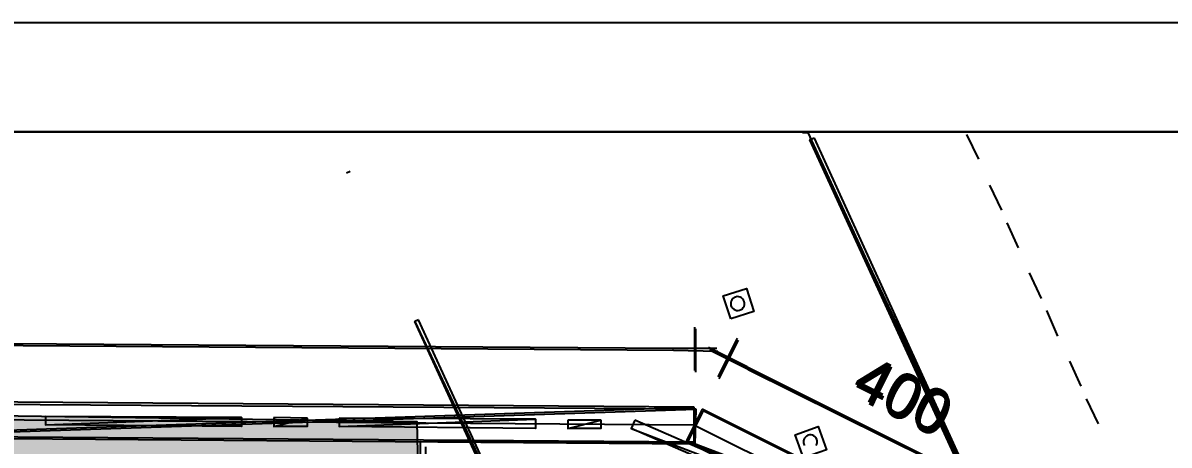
# Model space of a CAD drawing. Header units: metres. Extents: x 1 to 213, y 1 to 147.
# Drawn here: x 71.63 to 84.8, y 141.99 to 146.83 of the extents above; entities that cross this region are included whole.
import ezdxf

# ---------------------------------------------------------------- set-up
doc = ezdxf.new("R2010")
doc.units = ezdxf.units.M
for name, color, linetype in [('00-BASE-ARQUITECTURA', 8, 'Continuous'), ('00-BASE-MAICILLO-EXISTENTE', 33, 'Continuous'), ('00-BASE-TEXTO', 8, 'Continuous')]:
    doc.layers.add(name, color=color, linetype=linetype)

msp = doc.modelspace()

# ---------------------------------------------------------------- hatches: boundary and pattern name
at = {"layer": '00-BASE-MAICILLO-EXISTENTE'}
h = msp.add_hatch(dxfattribs=at)
h.set_pattern_fill('AR-SAND', scale=0.02)
h.paths.add_polyline_path([(52.211, 142.478), (53.049, 142.346), (60.193, 142.434), (60.59, 142.302), (66.719, 142.39), (76.156, 142.258), (76.2, 140.273), (75.935, 139.876), (74.216, 138.862), (73.466, 139.7), (73.157, 139.788), (72.628, 139.7), (71.217, 138.862), (70.776, 139.524), (70.247, 139.832), (69.718, 139.7), (68.351, 138.862), (67.91, 139.524), (67.381, 139.832), (66.763, 139.656), (65.484, 138.862), (65.264, 138.95), (64.691, 139.788), (64.161, 139.788), (63.765, 139.568), (62.618, 138.862), (62.265, 138.421), (62.309, 134.893), (62.706, 134.32), (80.301, 134.32), (82.109, 134.188), (82.506, 134.32), (82.77, 134.673), (82.462, 135.511), (82.594, 135.687), (85.152, 135.643), (86.034, 133.438), (86.519, 132.733), (87.577, 130.175), (98.469, 106.627), (96.705, 105.789), (96.308, 105.745), (95.956, 105.436), (93.31, 104.202), (92.913, 104.554), (92.781, 105.04), (91.943, 106.274), (90.708, 107.641), (89.032, 108.92), (87.489, 109.67), (87.709, 109.714), (87.974, 110.067), (87.974, 110.419), (87.621, 110.816), (87.092, 110.816), (86.827, 110.596), (86.739, 110.155), (86.96, 109.758), (86.651, 109.934), (84.578, 110.287), (71.746, 110.199), (69.894, 110.375), (67.292, 110.155), (64.823, 109.405), (63.279, 108.523), (60.81, 106.054), (59.708, 103.981), (59.223, 102.526), (59.002, 101.027), (59.002, 98.69), (58.87, 98.513), (52.123, 98.425), (51.991, 98.778), (51.991, 112.624), (52.123, 122.37), (52.079, 142.213), (52.211, 142.478)])

# ---------------------------------------------------------------- linework, layer by layer
at = {"layer": '00-BASE-ARQUITECTURA'}
for points in [[(1.266, 146.833), (1.266, 1.238), (208.615, 1.238), (208.615, 146.833)], [(207.366, 145.584), (2.515, 145.584), (2.515, 2.487), (207.366, 2.487)], [(207.366, 145.584), (207.366, 2.487), (2.515, 2.487), (2.515, 145.584)], [(79.763, 143.436), (79.678, 143.7), (79.943, 143.785), (80.028, 143.521)], [(80.599, 141.838), (80.504, 142.102), (80.768, 142.198), (80.864, 141.933)]]:
    msp.add_lwpolyline(points, close=True, dxfattribs=at)
for points in [[(80.589, 145.574), (80.652, 145.574)], [(132.733, 32.681), (129.96, 38.513), (126.753, 45.678), (123.451, 52.758), (120.043, 60.007), (116.752, 67.225), (113.566, 74.21), (110.402, 81.365), (106.962, 88.477), (103.628, 95.705), (100.348, 102.806), (97.046, 109.993), (93.786, 117.105), (90.42, 124.481), (87.14, 131.54), (83.753, 138.843), (80.652, 145.574)], [(82.472, 145.553), (82.61, 145.267)], [(80.726, 145.51), (80.673, 145.489), (82.599, 141.404), (80.726, 145.51)], [(80.673, 145.489), (82.599, 141.404), (82.557, 141.383), (80.673, 145.489)], [(75.392, 145.129), (75.35, 145.108)], [(82.737, 144.97), (82.875, 144.685)], [(82.938, 144.537), (83.065, 144.251)], [(83.192, 143.965), (83.33, 143.669)], [(79.766, 143.587), (79.774, 143.57), (79.784, 143.556), (79.798, 143.545), (79.813, 143.537), (79.83, 143.532), (79.848, 143.531), (79.866, 143.535), (79.882, 143.542), (79.897, 143.552), (79.908, 143.566), (79.916, 143.581), (79.921, 143.598), (79.922, 143.616), (79.918, 143.634), (79.911, 143.65), (79.9, 143.665), (79.887, 143.676), (79.872, 143.684), (79.855, 143.689), (79.837, 143.69), (79.819, 143.686), (79.802, 143.679), (79.788, 143.668), (79.777, 143.655), (79.769, 143.64), (79.764, 143.623), (79.763, 143.605), (79.766, 143.587)], [(83.393, 143.531), (83.52, 143.235)], [(76.175, 143.425), (76.133, 143.404), (78.059, 139.319), (76.175, 143.425)], [(76.133, 143.404), (78.059, 139.319), (78.017, 139.298), (76.133, 143.404)], [(79.35, 142.843), (79.35, 143.341)], [(79.361, 142.822), (79.361, 143.319)], [(52.405, 143.288), (79.096, 143.097)], [(52.416, 143.267), (79.107, 143.076)], [(79.837, 143.214), (79.615, 142.769)], [(79.848, 143.192), (79.625, 142.748)], [(79.096, 143.097), (79.604, 143.097)], [(79.107, 143.076), (79.615, 143.065)], [(79.954, 142.886), (79.509, 143.108)], [(79.964, 142.854), (79.52, 143.076)], [(83.658, 142.949), (83.785, 142.663)], [(79.954, 142.886), (83.086, 141.319)], [(79.964, 142.854), (83.097, 141.298)], [(83.848, 142.515), (83.986, 142.229)], [(52.141, 142.42), (79.34, 142.219), (82.927, 140.43), (98.485, 106.616)], [(69.497, 142.494), (69.497, 142.092), (79.34, 142.42), (69.497, 142.494)], [(69.497, 142.092), (79.34, 142.42), (79.34, 142.018), (69.497, 142.092)], [(69.508, 142.462), (69.508, 142.071), (79.361, 142.399), (69.508, 142.462)], [(69.508, 142.071), (79.361, 142.399), (79.35, 141.997), (69.508, 142.071)], [(79.435, 142.399), (79.255, 142.039), (83.012, 140.61), (79.435, 142.399)], [(79.34, 142.42), (79.34, 142.018)], [(79.361, 142.399), (79.35, 141.997)], [(71.889, 142.314), (71.889, 142.219), (74.143, 142.303), (71.889, 142.314)], [(71.889, 142.219), (74.143, 142.303), (74.143, 142.198), (71.889, 142.219)], [(74.514, 142.303), (74.514, 142.198), (74.895, 142.293), (74.514, 142.303)], [(74.514, 142.198), (74.895, 142.293), (74.895, 142.198), (74.514, 142.198)], [(75.265, 142.293), (75.265, 142.198), (77.519, 142.282), (75.265, 142.293)], [(75.265, 142.198), (77.519, 142.282), (77.519, 142.176), (75.265, 142.198)], [(77.89, 142.272), (77.89, 142.176), (78.271, 142.272), (77.89, 142.272)], [(77.89, 142.176), (78.271, 142.272), (78.271, 142.176), (77.89, 142.176)], [(78.662, 142.272), (78.62, 142.176), (80.726, 141.372), (78.662, 142.272)], [(79.446, 142.378), (79.266, 142.018), (83.033, 140.589), (79.446, 142.378)], [(78.62, 142.176), (80.726, 141.372), (80.684, 141.277), (78.62, 142.176)], [(76.196, 142.028), (79.34, 142.007), (82.737, 140.197), (84.885, 135.647), (82.451, 135.647)], [(76.196, 142.028), (76.196, 139.986), (76.26, 139.986), (76.26, 141.965)], [(79.255, 142.039), (83.012, 140.61), (82.843, 140.25), (79.255, 142.039)], [(79.266, 142.018), (83.033, 140.589), (82.853, 140.229), (79.266, 142.018)], [(80.746, 141.982), (80.754, 141.998), (80.757, 142.015), (80.757, 142.032), (80.753, 142.05), (80.745, 142.067), (80.733, 142.08), (80.72, 142.091), (80.704, 142.098), (80.687, 142.102), (80.669, 142.102), (80.651, 142.098), (80.635, 142.089), (80.621, 142.078), (80.611, 142.064), (80.603, 142.048), (80.6, 142.031), (80.6, 142.014), (80.604, 141.996)], [(80.604, 141.996), (80.612, 141.979)]]:
    msp.add_lwpolyline(points, dxfattribs=at)
at = {"layer": '00-BASE-MAICILLO-EXISTENTE'}
msp.add_lwpolyline([(60.59, 142.302), (66.719, 142.39), (76.156, 142.258), (76.2, 140.273), (75.935, 139.876), (74.216, 138.862), (73.466, 139.7), (73.157, 139.788), (72.628, 139.7), (71.217, 138.862), (70.776, 139.524), (70.247, 139.832), (69.718, 139.7), (68.351, 138.862), (67.91, 139.524), (67.381, 139.832), (66.763, 139.656), (65.484, 138.862), (65.264, 138.95), (64.691, 139.788), (64.161, 139.788), (63.765, 139.568), (62.618, 138.862), (62.265, 138.421)], dxfattribs=at)

# ---------------------------------------------------------------- texts
at = {"layer": '00-BASE-TEXTO'}
for p in [(81.128, 142.589), (81.139, 142.557)]:
    msp.add_text('400', height=0.503, rotation=-26.5648, dxfattribs=at).set_placement(p)

doc.saveas('drawing.dxf')
